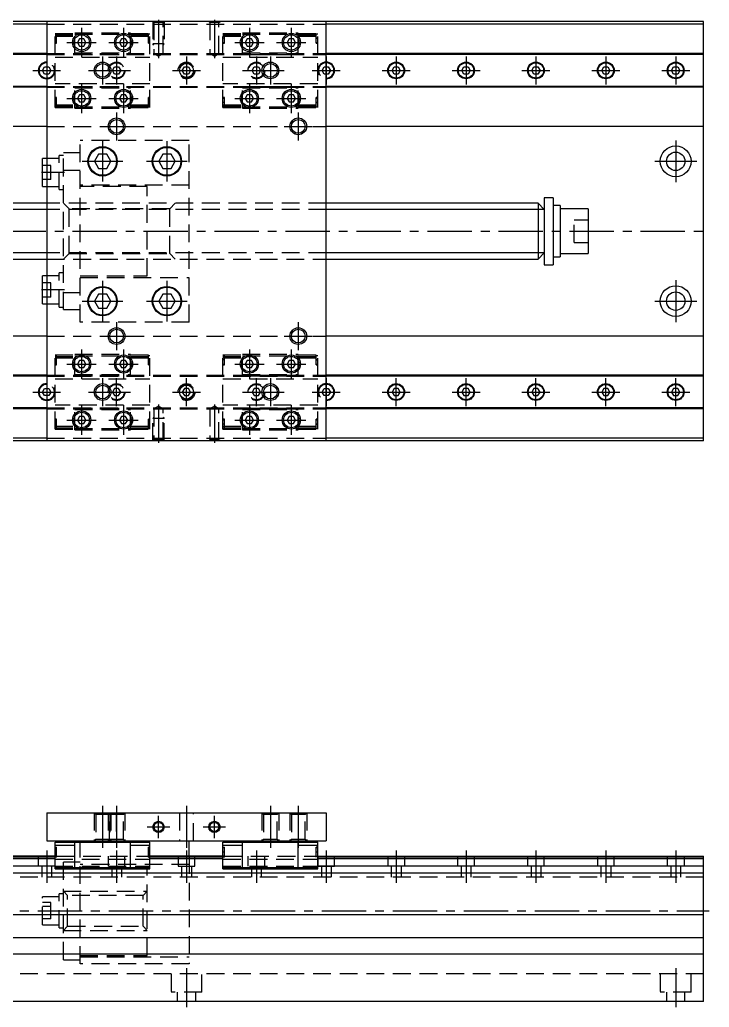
# Model space of a CAD drawing. Extents: x -2 to 743, y -8 to 369.
# Drawn here: x 496.3 to 743, y 15.5 to 368.6 of the extents above; entities that cross this region are included whole.
import ezdxf

# ---------------------------------------------------------------- set-up
doc = ezdxf.new("R2010")
doc.units = 0
doc.header["$LTSCALE"] = 0.5
doc.linetypes.add('CENTER', pattern=[50.8, 31.75, -6.35, 6.35, -6.35])
doc.linetypes.add('DASHED', pattern=[19.05, 12.7, -6.35])
for name, color, linetype in [('MSM_CENTER', 1, 'CENTER'), ('MSM_CONTINUOUS', 7, 'CONTINUOUS'), ('MSM_DASHED', 4, 'DASHED'), ('MSM_NARROW', 5, 'CONTINUOUS')]:
    doc.layers.add(name, color=color, linetype=linetype)

msp = doc.modelspace()

# ---------------------------------------------------------------- linework, layer by layer
at = {"layer": 'MSM_CENTER'}
for p, q in [((545.95, 368.6), (545.95, 354.92)), ((565.95, 368.6), (565.95, 354.92)), ((518.45, 365.73), (518.45, 355.23)), ((533.45, 365.73), (533.45, 355.23)), ((578.45, 365.73), (578.45, 355.23)), ((593.45, 365.73), (593.45, 355.23)), ((509.53, 361.98), (508.98, 361.98)), ((513.2, 360.48), (523.7, 360.48)), ((528.2, 360.48), (538.7, 360.48)), ((542.93, 361.98), (542.38, 361.98)), ((569.53, 361.98), (568.98, 361.98)), ((573.2, 360.48), (583.7, 360.48)), ((588.2, 360.48), (598.7, 360.48)), ((602.93, 361.98), (602.38, 361.98)), ((505.95, 355.48), (505.95, 345.48)), ((525.95, 355.48), (525.95, 345.48)), ((530.95, 355.48), (530.95, 345.48)), ((555.95, 355.48), (555.95, 345.48)), ((580.95, 355.48), (580.95, 345.48)), ((585.95, 355.48), (585.95, 345.48)), ((605.95, 355.48), (605.95, 345.48)), ((630.95, 355.48), (630.95, 345.48)), ((655.95, 355.48), (655.95, 345.48)), ((680.95, 355.48), (680.95, 345.48)), ((705.95, 355.48), (705.95, 345.48)), ((730.95, 355.48), (730.95, 345.48)), ((500.95, 350.48), (510.95, 350.48)), ((520.95, 350.48), (535.95, 350.48)), ((550.95, 350.48), (560.95, 350.48)), ((575.95, 350.48), (590.95, 350.48)), ((600.95, 350.48), (610.95, 350.48)), ((625.95, 350.48), (635.95, 350.48)), ((650.95, 350.48), (660.95, 350.48)), ((675.95, 350.48), (685.95, 350.48)), ((700.95, 350.48), (710.95, 350.48)), ((725.95, 350.48), (735.95, 350.48)), ((518.45, 345.73), (518.45, 335.23)), ((533.45, 345.73), (533.45, 335.23)), ((578.45, 345.73), (578.45, 335.23)), ((593.45, 345.73), (593.45, 335.23)), ((509.53, 338.98), (508.98, 338.98)), ((513.2, 340.48), (523.7, 340.48)), ((528.2, 340.48), (538.7, 340.48)), ((542.93, 338.98), (542.38, 338.98)), ((569.53, 338.98), (568.98, 338.98)), ((573.2, 340.48), (583.7, 340.48)), ((588.2, 340.48), (598.7, 340.48)), ((602.93, 338.98), (602.38, 338.98)), ((530.95, 335.48), (530.95, 325.48)), ((595.95, 335.48), (595.95, 325.48)), ((525.95, 330.48), (535.95, 330.48)), ((590.95, 330.48), (600.95, 330.48)), ((525.95, 325.23), (525.95, 310.73)), ((548.95, 325.23), (548.95, 310.73)), ((730.95, 325.48), (730.95, 310.48)), ((518.7, 317.98), (533.2, 317.98)), ((541.7, 317.98), (556.2, 317.98)), ((723.45, 317.98), (738.45, 317.98)), ((512.33, 313.98), (504.08, 313.98)), ((235.78, 292.98), (742.95, 292.98)), ((730.95, 275.48), (730.95, 260.48)), ((512.33, 271.98), (504.08, 271.98)), ((525.95, 275.23), (525.95, 260.73)), ((548.95, 275.23), (548.95, 260.73)), ((518.7, 267.98), (533.2, 267.98)), ((541.7, 267.98), (556.2, 267.98)), ((723.45, 267.98), (738.45, 267.98)), ((530.95, 260.48), (530.95, 250.48)), ((595.95, 260.48), (595.95, 250.48)), ((525.95, 255.48), (535.95, 255.48)), ((590.95, 255.48), (600.95, 255.48)), ((518.45, 250.73), (518.45, 240.23)), ((533.45, 250.73), (533.45, 240.23)), ((578.45, 250.73), (578.45, 240.23)), ((593.45, 250.73), (593.45, 240.23)), ((509.53, 246.98), (508.98, 246.98)), ((513.2, 245.48), (523.7, 245.48)), ((528.2, 245.48), (538.7, 245.48)), ((542.93, 246.98), (542.38, 246.98)), ((569.53, 246.98), (568.98, 246.98)), ((573.2, 245.48), (583.7, 245.48)), ((588.2, 245.48), (598.7, 245.48)), ((602.93, 246.98), (602.38, 246.98)), ((505.95, 240.48), (505.95, 230.48)), ((525.95, 240.48), (525.95, 230.48)), ((530.95, 230.48), (530.95, 240.48)), ((555.95, 230.48), (555.95, 240.48)), ((580.95, 230.48), (580.95, 240.48)), ((585.95, 240.48), (585.95, 230.48)), ((605.95, 240.48), (605.95, 230.48)), ((630.95, 230.48), (630.95, 240.48)), ((655.95, 230.48), (655.95, 240.48)), ((680.95, 230.48), (680.95, 240.48)), ((705.95, 230.48), (705.95, 240.48)), ((730.95, 230.48), (730.95, 240.48)), ((500.95, 235.48), (510.95, 235.48)), ((520.95, 235.48), (535.95, 235.48)), ((550.95, 235.48), (560.95, 235.48)), ((575.95, 235.48), (590.95, 235.48)), ((600.95, 235.48), (610.95, 235.48)), ((625.95, 235.48), (635.95, 235.48)), ((650.95, 235.48), (660.95, 235.48)), ((675.95, 235.48), (685.95, 235.48)), ((700.95, 235.48), (710.95, 235.48)), ((725.95, 235.48), (735.95, 235.48)), ((518.45, 230.73), (518.45, 220.23)), ((533.45, 230.73), (533.45, 220.23)), ((545.95, 231.04), (545.95, 217.36)), ((565.95, 231.04), (565.95, 217.36)), ((578.45, 230.73), (578.45, 220.23)), ((593.45, 230.73), (593.45, 220.23)), ((509.53, 223.98), (508.98, 223.98)), ((513.2, 225.48), (523.7, 225.48)), ((528.2, 225.48), (538.7, 225.48)), ((542.93, 223.98), (542.38, 223.98)), ((569.53, 223.98), (568.98, 223.98)), ((573.2, 225.48), (583.7, 225.48)), ((588.2, 225.48), (598.7, 225.48)), ((602.93, 223.98), (602.38, 223.98)), ((525.95, 87.5), (525.95, 72.5)), ((530.95, 87.5), (530.95, 72.5)), ((555.95, 87.5), (555.95, 72.5)), ((585.95, 87.5), (585.95, 72.5)), ((595.95, 87.5), (595.95, 72.5)), ((545.95, 76), (545.95, 84)), ((565.95, 76), (565.95, 84)), ((541.95, 80), (549.95, 80)), ((561.95, 80), (569.95, 80)), ((505.95, 71.5), (505.95, 60)), ((509.53, 71), (508.98, 71)), ((530.95, 71.5), (530.95, 60)), ((542.93, 71), (542.38, 71)), ((555.95, 71.5), (555.95, 60)), ((569.53, 71), (568.98, 71)), ((580.95, 71.5), (580.95, 60)), ((602.93, 71), (602.38, 71)), ((605.95, 71.5), (605.95, 60)), ((630.95, 71.5), (630.95, 60)), ((655.95, 71.5), (655.95, 60)), ((680.95, 71.5), (680.95, 60)), ((705.95, 71.5), (705.95, 60)), ((730.95, 71.5), (730.95, 60)), ((299.55, 50), (742.95, 50)), ((555.95, 29.5), (555.95, 15.5)), ((730.95, 29.5), (730.95, 15.5))]:
    msp.add_line(p, q, dxfattribs=at)
at = {"layer": 'MSM_CONTINUOUS'}
for p, q in [((740.95, 367.98), (371, 367.98)), ((505.95, 367.98), (505.95, 217.98)), ((605.95, 217.98), (605.95, 367.98)), ((740.95, 217.98), (740.95, 367.98)), ((505.95, 366.98), (370.95, 366.98)), ((740.95, 366.98), (605.95, 366.98)), ((517.71, 361.76), (516.97, 360.48)), ((516.97, 360.48), (517.71, 359.2)), ((519.19, 361.76), (517.71, 361.76)), ((519.93, 360.48), (519.19, 361.76)), ((519.19, 359.2), (519.93, 360.48)), ((532.71, 361.76), (531.97, 360.48)), ((531.97, 360.48), (532.71, 359.2)), ((534.19, 361.76), (532.71, 361.76)), ((534.93, 360.48), (534.19, 361.76)), ((534.19, 359.2), (534.93, 360.48)), ((577.71, 361.76), (576.97, 360.48)), ((576.97, 360.48), (577.71, 359.2)), ((579.19, 361.76), (577.71, 361.76)), ((579.93, 360.48), (579.19, 361.76)), ((579.19, 359.2), (579.93, 360.48)), ((592.71, 361.76), (591.97, 360.48)), ((591.97, 360.48), (592.71, 359.2)), ((594.19, 361.76), (592.71, 361.76)), ((594.93, 360.48), (594.19, 361.76)), ((594.19, 359.2), (594.93, 360.48)), ((517.71, 359.2), (519.19, 359.2)), ((532.71, 359.2), (534.19, 359.2)), ((577.71, 359.2), (579.19, 359.2)), ((592.71, 359.2), (594.19, 359.2)), ((505.95, 356.48), (370.95, 356.48)), ((505.95, 356.18), (370.95, 356.18)), ((740.95, 356.48), (605.95, 356.48)), ((740.9, 356.18), (605.95, 356.18)), ((740.9, 344.48), (740.9, 356.48)), ((504.47, 350.48), (505.21, 351.76)), ((505.21, 349.2), (504.47, 350.48)), ((505.21, 351.76), (505.95, 351.76)), ((554.47, 350.48), (555.21, 351.76)), ((555.21, 349.2), (554.47, 350.48)), ((555.21, 351.76), (556.69, 351.76)), ((556.69, 351.76), (557.43, 350.48)), ((557.43, 350.48), (556.69, 349.2)), ((605.95, 351.76), (606.69, 351.76)), ((606.69, 351.76), (607.43, 350.48)), ((607.43, 350.48), (606.69, 349.2)), ((629.47, 350.48), (630.21, 351.76)), ((630.21, 349.2), (629.47, 350.48)), ((630.21, 351.76), (631.69, 351.76)), ((631.69, 351.76), (632.43, 350.48)), ((632.43, 350.48), (631.69, 349.2)), ((654.47, 350.48), (655.21, 351.76)), ((655.21, 349.2), (654.47, 350.48)), ((655.21, 351.76), (656.69, 351.76)), ((656.69, 351.76), (657.43, 350.48)), ((657.43, 350.48), (656.69, 349.2)), ((679.47, 350.48), (680.21, 351.76)), ((680.21, 349.2), (679.47, 350.48)), ((680.21, 351.76), (681.69, 351.76)), ((681.69, 351.76), (682.43, 350.48)), ((682.43, 350.48), (681.69, 349.2)), ((704.47, 350.48), (705.21, 351.76)), ((705.21, 349.2), (704.47, 350.48)), ((705.21, 351.76), (706.69, 351.76)), ((706.69, 351.76), (707.43, 350.48)), ((707.43, 350.48), (706.69, 349.2)), ((729.47, 350.48), (730.21, 351.76)), ((730.21, 349.2), (729.47, 350.48)), ((730.21, 351.76), (731.69, 351.76)), ((731.69, 351.76), (732.43, 350.48)), ((732.43, 350.48), (731.69, 349.2)), ((505.95, 349.2), (505.21, 349.2)), ((556.69, 349.2), (555.21, 349.2)), ((606.69, 349.2), (605.95, 349.2)), ((631.69, 349.2), (630.21, 349.2)), ((656.69, 349.2), (655.21, 349.2)), ((681.69, 349.2), (680.21, 349.2)), ((706.69, 349.2), (705.21, 349.2)), ((731.69, 349.2), (730.21, 349.2)), ((505.95, 344.78), (370.95, 344.78)), ((505.95, 344.48), (370.95, 344.48)), ((740.9, 344.78), (605.95, 344.78)), ((740.9, 344.48), (605.95, 344.48)), ((517.71, 341.76), (516.97, 340.48)), ((516.97, 340.48), (517.71, 339.2)), ((519.19, 341.76), (517.71, 341.76)), ((517.71, 339.2), (519.19, 339.2)), ((519.93, 340.48), (519.19, 341.76)), ((519.19, 339.2), (519.93, 340.48)), ((532.71, 341.76), (531.97, 340.48)), ((531.97, 340.48), (532.71, 339.2)), ((534.19, 341.76), (532.71, 341.76)), ((532.71, 339.2), (534.19, 339.2)), ((534.93, 340.48), (534.19, 341.76)), ((534.19, 339.2), (534.93, 340.48)), ((577.71, 341.76), (576.97, 340.48)), ((576.97, 340.48), (577.71, 339.2)), ((579.19, 341.76), (577.71, 341.76)), ((577.71, 339.2), (579.19, 339.2)), ((579.93, 340.48), (579.19, 341.76)), ((579.19, 339.2), (579.93, 340.48)), ((592.71, 341.76), (591.97, 340.48)), ((591.97, 340.48), (592.71, 339.2)), ((594.19, 341.76), (592.71, 341.76)), ((592.71, 339.2), (594.19, 339.2)), ((594.93, 340.48), (594.19, 341.76)), ((594.19, 339.2), (594.93, 340.48)), ((505.95, 330.48), (370.95, 330.48)), ((740.95, 330.48), (605.95, 330.48)), ((504.45, 308.98), (504.45, 318.98)), ((505.95, 318.98), (504.45, 318.98)), ((524.48, 320.52), (523.02, 317.98)), ((523.02, 317.98), (524.48, 315.44)), ((527.42, 320.52), (524.48, 320.52)), ((528.88, 317.98), (527.42, 320.52)), ((527.42, 315.44), (528.88, 317.98)), ((547.48, 320.52), (546.02, 317.98)), ((546.02, 317.98), (547.48, 315.44)), ((550.42, 320.52), (547.48, 320.52)), ((551.88, 317.98), (550.42, 320.52)), ((550.42, 315.44), (551.88, 317.98)), ((524.48, 315.44), (527.42, 315.44)), ((547.48, 315.44), (550.42, 315.44)), ((504.45, 308.98), (505.95, 308.98)), ((683.95, 304.98), (683.95, 280.98)), ((687.15, 304.98), (683.95, 304.98)), ((687.15, 304.98), (687.15, 280.98)), ((505.95, 302.98), (370.95, 302.98)), ((681.7, 302.98), (605.95, 302.98)), ((683.95, 300.73), (681.7, 302.98)), ((681.7, 302.98), (681.7, 282.98)), ((689.65, 302.18), (687.15, 302.18)), ((689.65, 302.18), (689.65, 283.78)), ((699.65, 300.98), (689.65, 300.98)), ((699.65, 300.98), (699.65, 284.98)), ((370.95, 282.98), (505.95, 282.98)), ((605.95, 282.98), (681.7, 282.98)), ((681.7, 282.98), (683.95, 285.23)), ((687.15, 283.78), (689.65, 283.78)), ((689.65, 284.98), (699.65, 284.98)), ((683.95, 280.98), (687.15, 280.98)), ((504.45, 266.98), (504.45, 276.98)), ((505.95, 276.98), (504.45, 276.98)), ((524.48, 270.52), (523.02, 267.98)), ((527.42, 270.52), (524.48, 270.52)), ((528.88, 267.98), (527.42, 270.52)), ((547.48, 270.52), (546.02, 267.98)), ((550.42, 270.52), (547.48, 270.52)), ((551.88, 267.98), (550.42, 270.52)), ((504.45, 266.98), (505.95, 266.98)), ((523.02, 267.98), (524.48, 265.44)), ((524.48, 265.44), (527.42, 265.44)), ((527.42, 265.44), (528.88, 267.98)), ((546.02, 267.98), (547.48, 265.44)), ((547.48, 265.44), (550.42, 265.44)), ((550.42, 265.44), (551.88, 267.98)), ((505.95, 255.48), (370.95, 255.48)), ((740.95, 255.48), (605.95, 255.48)), ((517.71, 246.76), (516.97, 245.48)), ((516.97, 245.48), (517.71, 244.2)), ((519.19, 246.76), (517.71, 246.76)), ((517.71, 244.2), (519.19, 244.2)), ((519.93, 245.48), (519.19, 246.76)), ((519.19, 244.2), (519.93, 245.48)), ((532.71, 246.76), (531.97, 245.48)), ((531.97, 245.48), (532.71, 244.2)), ((534.19, 246.76), (532.71, 246.76)), ((532.71, 244.2), (534.19, 244.2)), ((534.93, 245.48), (534.19, 246.76)), ((534.19, 244.2), (534.93, 245.48)), ((577.71, 246.76), (576.97, 245.48)), ((576.97, 245.48), (577.71, 244.2)), ((579.19, 246.76), (577.71, 246.76)), ((577.71, 244.2), (579.19, 244.2)), ((579.93, 245.48), (579.19, 246.76)), ((579.19, 244.2), (579.93, 245.48)), ((592.71, 246.76), (591.97, 245.48)), ((591.97, 245.48), (592.71, 244.2)), ((594.19, 246.76), (592.71, 246.76)), ((592.71, 244.2), (594.19, 244.2)), ((594.93, 245.48), (594.19, 246.76)), ((594.19, 244.2), (594.93, 245.48)), ((505.95, 241.48), (370.95, 241.48)), ((505.95, 241.18), (370.95, 241.18)), ((740.9, 241.48), (605.95, 241.48)), ((740.9, 241.18), (605.95, 241.18)), ((740.9, 229.48), (740.9, 241.48)), ((504.47, 235.48), (505.21, 236.76)), ((505.21, 236.76), (505.95, 236.76)), ((555.21, 236.76), (554.47, 235.48)), ((556.69, 236.76), (555.21, 236.76)), ((557.43, 235.48), (556.69, 236.76)), ((605.95, 236.76), (606.69, 236.76)), ((606.69, 236.76), (607.43, 235.48)), ((630.21, 236.76), (629.47, 235.48)), ((631.69, 236.76), (630.21, 236.76)), ((632.43, 235.48), (631.69, 236.76)), ((655.21, 236.76), (654.47, 235.48)), ((656.69, 236.76), (655.21, 236.76)), ((657.43, 235.48), (656.69, 236.76)), ((680.21, 236.76), (679.47, 235.48)), ((681.69, 236.76), (680.21, 236.76)), ((682.43, 235.48), (681.69, 236.76)), ((705.21, 236.76), (704.47, 235.48)), ((706.69, 236.76), (705.21, 236.76)), ((707.43, 235.48), (706.69, 236.76)), ((730.21, 236.76), (729.47, 235.48)), ((731.69, 236.76), (730.21, 236.76)), ((732.43, 235.48), (731.69, 236.76)), ((505.21, 234.2), (504.47, 235.48)), ((505.95, 234.2), (505.21, 234.2)), ((554.47, 235.48), (555.21, 234.2)), ((555.21, 234.2), (556.69, 234.2)), ((556.69, 234.2), (557.43, 235.48)), ((606.69, 234.2), (605.95, 234.2)), ((607.43, 235.48), (606.69, 234.2)), ((629.47, 235.48), (630.21, 234.2)), ((630.21, 234.2), (631.69, 234.2)), ((631.69, 234.2), (632.43, 235.48)), ((654.47, 235.48), (655.21, 234.2)), ((655.21, 234.2), (656.69, 234.2)), ((656.69, 234.2), (657.43, 235.48)), ((679.47, 235.48), (680.21, 234.2)), ((680.21, 234.2), (681.69, 234.2)), ((681.69, 234.2), (682.43, 235.48)), ((704.47, 235.48), (705.21, 234.2)), ((705.21, 234.2), (706.69, 234.2)), ((706.69, 234.2), (707.43, 235.48)), ((729.47, 235.48), (730.21, 234.2)), ((730.21, 234.2), (731.69, 234.2)), ((731.69, 234.2), (732.43, 235.48)), ((505.95, 229.78), (370.95, 229.78)), ((740.9, 229.78), (605.95, 229.78)), ((505.95, 229.48), (370.95, 229.48)), ((517.71, 226.76), (516.97, 225.48)), ((519.19, 226.76), (517.71, 226.76)), ((519.93, 225.48), (519.19, 226.76)), ((532.71, 226.76), (531.97, 225.48)), ((534.19, 226.76), (532.71, 226.76)), ((534.93, 225.48), (534.19, 226.76)), ((577.71, 226.76), (576.97, 225.48)), ((579.19, 226.76), (577.71, 226.76)), ((579.93, 225.48), (579.19, 226.76)), ((592.71, 226.76), (591.97, 225.48)), ((594.19, 226.76), (592.71, 226.76)), ((594.93, 225.48), (594.19, 226.76)), ((740.95, 229.48), (605.95, 229.48)), ((516.97, 225.48), (517.71, 224.2)), ((517.71, 224.2), (519.19, 224.2)), ((519.19, 224.2), (519.93, 225.48)), ((531.97, 225.48), (532.71, 224.2)), ((532.71, 224.2), (534.19, 224.2)), ((534.19, 224.2), (534.93, 225.48)), ((576.97, 225.48), (577.71, 224.2)), ((577.71, 224.2), (579.19, 224.2)), ((579.19, 224.2), (579.93, 225.48)), ((591.97, 225.48), (592.71, 224.2)), ((592.71, 224.2), (594.19, 224.2)), ((594.19, 224.2), (594.93, 225.48)), ((505.95, 218.98), (370.95, 218.98)), ((740.95, 218.98), (605.95, 218.98)), ((740.95, 217.98), (371, 217.98)), ((505.95, 85), (505.95, 75)), ((505.95, 85), (605.95, 85)), ((605.95, 85), (605.95, 75)), ((505.95, 75), (605.95, 75)), ((509, 74.5), (542.9, 74.5)), ((509, 65), (509, 74.5)), ((516, 65), (516, 75)), ((535.9, 65), (535.9, 75)), ((542.9, 65), (542.9, 74.5)), ((556.95, 69.5), (556.95, 75)), ((569, 65), (569, 74.5)), ((569, 74.5), (602.9, 74.5)), ((576, 65), (576, 75)), ((595.9, 65), (595.9, 75)), ((602.9, 65), (602.9, 74.5)), ((509, 73.5), (516, 73.5)), ((509, 72.8), (509.5, 72.8)), ((509.5, 72.5), (509, 72.5)), ((509.5, 69.2), (509.5, 72.8)), ((535.9, 73.5), (542.9, 73.5)), ((542.4, 69.2), (542.4, 72.8)), ((542.9, 72.8), (542.4, 72.8)), ((542.9, 72.5), (542.4, 72.5)), ((569, 73.5), (576, 73.5)), ((569, 72.8), (569.5, 72.8)), ((569.5, 72.5), (569, 72.5)), ((569.5, 69.2), (569.5, 72.8)), ((595.9, 73.5), (602.9, 73.5)), ((602.9, 72.8), (602.4, 72.8)), ((602.4, 69.2), (602.4, 72.8)), ((602.9, 72.5), (602.4, 72.5)), ((509.5, 69.5), (370.95, 69.5)), ((509.5, 69.2), (370.95, 69.2)), ((509, 68.55), (370.95, 68.55)), ((509.5, 69.2), (509, 69.2)), ((569.5, 69.5), (542.4, 69.5)), ((542.4, 69.2), (542.9, 69.2)), ((569, 69.2), (542.9, 69.2)), ((569, 68.55), (542.9, 68.55)), ((569.5, 69.2), (569, 69.2)), ((602.4, 69.5), (740.9, 69.5)), ((740.9, 69.2), (602.9, 69.2)), ((740.9, 68.55), (602.9, 68.55)), ((740.9, 63.5), (740.9, 69.5)), ((509, 65.95), (370.95, 65.95)), ((509, 65.5), (542.9, 65.5)), ((509, 65), (542.9, 65)), ((569, 65.5), (602.9, 65.5)), ((569, 65), (602.9, 65)), ((740.9, 65.95), (602.9, 65.95)), ((740.95, 63.5), (370.95, 63.5)), ((740.95, 17.5), (740.95, 63.5)), ((740.95, 48.5), (370.95, 48.5)), ((370.95, 40.5), (740.95, 40.5)), ((740.95, 34.5), (370.95, 34.5)), ((740.95, 17.5), (370.95, 17.5))]:
    msp.add_line(p, q, dxfattribs=at)
for centre, radius in [((518.45, 360.48), 3.25), ((533.45, 360.48), 3.25), ((578.45, 360.48), 3.25), ((593.45, 360.48), 3.25), ((518.45, 360.48), 2.75), ((533.45, 360.48), 2.75), ((578.45, 360.48), 2.75), ((593.45, 360.48), 2.75), ((630.95, 350.48), 3), ((630.95, 350.48), 2.75), ((655.95, 350.48), 3), ((655.95, 350.48), 2.75), ((680.95, 350.48), 3), ((680.95, 350.48), 2.75), ((705.95, 350.48), 3), ((705.95, 350.48), 2.75), ((730.95, 350.48), 3), ((730.95, 350.48), 2.75), ((525.95, 350.48), 2.46), ((555.95, 350.48), 2.5), ((585.95, 350.48), 2.46), ((518.45, 340.48), 3.25), ((518.45, 340.48), 2.75), ((533.45, 340.48), 3.25), ((533.45, 340.48), 2.75), ((578.45, 340.48), 3.25), ((578.45, 340.48), 2.75), ((593.45, 340.48), 3.25), ((593.45, 340.48), 2.75), ((530.95, 330.48), 2.46), ((595.95, 330.48), 2.46), ((525.95, 317.98), 5.25), ((525.95, 317.98), 5), ((548.95, 317.98), 5.25), ((548.95, 317.98), 5), ((730.95, 317.98), 5.5), ((730.95, 317.98), 3.3), ((525.95, 267.98), 5.25), ((525.95, 267.98), 5), ((548.95, 267.98), 5.25), ((548.95, 267.98), 5), ((730.95, 267.98), 5.5), ((730.95, 267.98), 3.3), ((530.95, 255.48), 2.46), ((595.95, 255.48), 2.46), ((518.45, 245.48), 3.25), ((518.45, 245.48), 2.75), ((533.45, 245.48), 3.25), ((533.45, 245.48), 2.75), ((578.45, 245.48), 3.25), ((578.45, 245.48), 2.75), ((593.45, 245.48), 3.25), ((593.45, 245.48), 2.75), ((525.95, 235.48), 2.46), ((555.95, 235.48), 2.5), ((585.95, 235.48), 2.46), ((630.95, 235.48), 3), ((630.95, 235.48), 2.75), ((655.95, 235.48), 3), ((655.95, 235.48), 2.75), ((680.95, 235.48), 3), ((680.95, 235.48), 2.75), ((705.95, 235.48), 3), ((705.95, 235.48), 2.75), ((730.95, 235.48), 3), ((730.95, 235.48), 2.75), ((518.45, 225.48), 3.25), ((518.45, 225.48), 2.75), ((533.45, 225.48), 3.25), ((533.45, 225.48), 2.75), ((578.45, 225.48), 3.25), ((578.45, 225.48), 2.75), ((593.45, 225.48), 3.25), ((593.45, 225.48), 2.75), ((545.95, 80), 1.62), ((565.95, 80), 1.62)]:
    msp.add_circle(centre, radius, dxfattribs=at)
for centre, radius, start, end in [((505.95, 350.48), 3, 90, 270), ((505.95, 350.48), 2.75, 90, 270), ((605.95, 350.48), 3, 270, 90), ((605.95, 350.48), 2.75, 270, 90), ((505.95, 235.48), 3, 90, 270), ((505.95, 235.48), 2.75, 90, 270), ((605.95, 235.48), 3, 270, 90), ((605.95, 235.48), 2.75, 270, 90)]:
    msp.add_arc(centre, radius, start, end, dxfattribs=at)
at = {"layer": 'MSM_DASHED'}
for p, q in [((543.95, 367.98), (544.33, 367.6)), ((543.95, 367.98), (543.95, 359.98)), ((544.33, 367.6), (544.33, 356.48)), ((547.57, 367.6), (544.33, 367.6)), ((547.57, 367.6), (547.95, 367.98)), ((547.57, 356.48), (547.57, 367.6)), ((547.95, 367.98), (547.95, 359.98)), ((563.95, 367.98), (564.33, 367.6)), ((564.33, 367.6), (564.33, 356.48)), ((567.57, 367.6), (564.33, 367.6)), ((567.57, 367.6), (567.95, 367.98)), ((567.57, 356.48), (567.57, 367.6)), ((505.95, 366.98), (605.95, 366.98)), ((509, 337.23), (509, 363.73)), ((509, 363.73), (516, 363.73)), ((509.5, 360.18), (509.5, 363.73)), ((516, 363.98), (535.9, 363.98)), ((516, 356.23), (516, 363.98)), ((535.9, 356.23), (535.9, 363.98)), ((535.9, 363.73), (542.9, 363.73)), ((542.4, 360.18), (542.4, 363.73)), ((542.9, 337.23), (542.9, 363.73)), ((569, 363.73), (576, 363.73)), ((569, 337.23), (569, 363.73)), ((569.5, 360.18), (569.5, 363.73)), ((576, 363.98), (595.9, 363.98)), ((576, 356.23), (576, 363.98)), ((595.9, 356.23), (595.9, 363.98)), ((595.9, 363.73), (602.9, 363.73)), ((602.4, 360.18), (602.4, 363.73)), ((602.9, 337.23), (602.9, 363.73)), ((509.5, 363.48), (509, 363.48)), ((509, 363.23), (516, 363.23)), ((509, 362.73), (516, 362.73)), ((509.5, 361.98), (509, 361.98)), ((509, 360.48), (509.5, 360.48)), ((509, 360.18), (509.5, 360.18)), ((516, 363.48), (535.9, 363.48)), ((535.9, 363.23), (542.9, 363.23)), ((535.9, 362.73), (542.9, 362.73)), ((542.9, 363.48), (542.4, 363.48)), ((542.4, 361.98), (542.9, 361.98)), ((542.4, 360.48), (542.9, 360.48)), ((542.4, 360.18), (542.9, 360.18)), ((569.5, 363.48), (569, 363.48)), ((569, 363.23), (576, 363.23)), ((569, 362.73), (576, 362.73)), ((569.5, 361.98), (569, 361.98)), ((569, 360.48), (569.5, 360.48)), ((569, 360.18), (569.5, 360.18)), ((576, 363.48), (595.9, 363.48)), ((595.9, 363.23), (602.9, 363.23)), ((595.9, 362.73), (602.9, 362.73)), ((602.9, 363.48), (602.4, 363.48)), ((602.4, 361.98), (602.9, 361.98)), ((602.4, 360.48), (602.9, 360.48)), ((602.4, 360.18), (602.9, 360.18)), ((516, 356.73), (535.9, 356.73)), ((547.95, 359.98), (543.95, 359.98)), ((544.33, 359.48), (543.95, 359.98)), ((547.57, 359.48), (547.95, 359.98)), ((576, 356.73), (595.9, 356.73)), ((505.95, 356.48), (605.95, 356.48)), ((505.95, 356.18), (605.95, 356.18)), ((505.95, 353.63), (505.95, 347.33)), ((509, 355.23), (542.9, 355.23)), ((516, 356.23), (535.9, 356.23)), ((544.33, 356.48), (545.95, 355.54)), ((545.95, 355.54), (547.57, 356.48)), ((564.33, 356.48), (565.95, 355.54)), ((565.95, 355.54), (567.57, 356.48)), ((569, 355.23), (602.9, 355.23)), ((576, 356.23), (595.9, 356.23)), ((505.95, 351.76), (506.69, 351.76)), ((506.69, 351.76), (507.43, 350.48)), ((507.43, 350.48), (506.69, 349.2)), ((529.47, 350.48), (530.21, 351.76)), ((530.21, 349.2), (529.47, 350.48)), ((530.21, 351.76), (531.69, 351.76)), ((531.69, 351.76), (532.43, 350.48)), ((532.43, 350.48), (531.69, 349.2)), ((579.47, 350.48), (580.21, 351.76)), ((580.21, 349.2), (579.47, 350.48)), ((580.21, 351.76), (581.69, 351.76)), ((581.69, 351.76), (582.43, 350.48)), ((582.43, 350.48), (581.69, 349.2)), ((604.47, 350.48), (605.21, 351.76)), ((605.21, 349.2), (604.47, 350.48)), ((605.21, 351.76), (605.95, 351.76)), ((506.69, 349.2), (505.95, 349.2)), ((531.69, 349.2), (530.21, 349.2)), ((581.69, 349.2), (580.21, 349.2)), ((605.95, 349.2), (605.21, 349.2)), ((505.95, 344.78), (605.95, 344.78)), ((505.95, 344.48), (605.95, 344.48)), ((542.9, 345.73), (509, 345.73)), ((516, 344.73), (535.9, 344.73)), ((516, 336.98), (516, 344.73)), ((516, 344.23), (535.9, 344.23)), ((535.9, 336.98), (535.9, 344.73)), ((602.9, 345.73), (569, 345.73)), ((576, 344.73), (595.9, 344.73)), ((576, 336.98), (576, 344.73)), ((576, 344.23), (595.9, 344.23)), ((595.9, 336.98), (595.9, 344.73)), ((509.5, 340.78), (509, 340.78)), ((509.5, 340.48), (509, 340.48)), ((509.5, 338.98), (509, 338.98)), ((509.5, 337.23), (509.5, 340.78)), ((542.4, 337.23), (542.4, 340.78)), ((542.9, 340.78), (542.4, 340.78)), ((542.9, 340.48), (542.4, 340.48)), ((542.4, 338.98), (542.9, 338.98)), ((569.5, 340.78), (569, 340.78)), ((569.5, 340.48), (569, 340.48)), ((569.5, 338.98), (569, 338.98)), ((569.5, 337.23), (569.5, 340.78)), ((602.4, 337.23), (602.4, 340.78)), ((602.9, 340.78), (602.4, 340.78)), ((602.9, 340.48), (602.4, 340.48)), ((602.4, 338.98), (602.9, 338.98)), ((509, 338.23), (516, 338.23)), ((509, 337.73), (516, 337.73)), ((509, 337.48), (509.5, 337.48)), ((509, 337.23), (516, 337.23)), ((516, 337.48), (535.9, 337.48)), ((516, 336.98), (535.9, 336.98)), ((535.9, 338.23), (542.9, 338.23)), ((535.9, 337.73), (542.9, 337.73)), ((535.9, 337.23), (542.9, 337.23)), ((542.4, 337.48), (542.9, 337.48)), ((569, 338.23), (576, 338.23)), ((569, 337.73), (576, 337.73)), ((569, 337.48), (569.5, 337.48)), ((569, 337.23), (576, 337.23)), ((576, 337.48), (595.9, 337.48)), ((576, 336.98), (595.9, 336.98)), ((595.9, 338.23), (602.9, 338.23)), ((595.9, 337.73), (602.9, 337.73)), ((595.9, 337.23), (602.9, 337.23)), ((602.4, 337.48), (602.9, 337.48)), ((505.95, 330.48), (605.95, 330.48)), ((556.95, 325.48), (517.95, 325.48)), ((517.95, 260.48), (517.95, 325.48)), ((556.95, 260.48), (556.95, 325.48)), ((510.45, 318.98), (505.95, 318.98)), ((510.45, 307.88), (510.45, 320.08)), ((511.95, 320.08), (510.45, 320.08)), ((517.95, 320.98), (511.95, 320.98)), ((511.95, 264.98), (511.95, 320.98)), ((507.45, 316.52), (504.45, 316.52)), ((507.45, 311.44), (507.45, 316.52)), ((511.95, 314.84), (517.95, 314.84)), ((507.45, 313.98), (504.45, 313.98)), ((507.45, 311.44), (504.45, 311.44)), ((505.95, 308.98), (510.45, 308.98)), ((510.45, 307.88), (511.95, 307.88)), ((556.95, 309.48), (517.95, 309.48)), ((541.95, 308.98), (517.95, 308.98)), ((541.95, 276.98), (541.95, 308.98)), ((605.95, 302.98), (505.95, 302.98)), ((605.95, 300.73), (505.95, 300.73)), ((513.95, 300.98), (511.95, 302.98)), ((549.95, 300.98), (513.95, 300.98)), ((513.95, 284.98), (513.95, 300.98)), ((551.95, 302.98), (549.95, 300.98)), ((549.95, 284.98), (549.95, 300.98)), ((694.65, 297.04), (699.65, 297.04)), ((694.65, 288.92), (694.65, 297.04)), ((694.65, 292.98), (699.65, 292.98)), ((694.65, 288.92), (699.65, 288.92)), ((605.95, 285.23), (505.95, 285.23)), ((505.95, 282.98), (605.95, 282.98)), ((511.95, 282.98), (513.95, 284.98)), ((513.95, 284.98), (549.95, 284.98)), ((549.95, 284.98), (551.95, 282.98)), ((510.45, 276.98), (505.95, 276.98)), ((510.45, 265.88), (510.45, 278.08)), ((511.95, 278.08), (510.45, 278.08)), ((517.95, 276.98), (541.95, 276.98)), ((517.95, 276.48), (556.95, 276.48)), ((507.45, 274.52), (504.45, 274.52)), ((507.45, 271.98), (504.45, 271.98)), ((507.45, 269.44), (507.45, 274.52)), ((507.45, 269.44), (504.45, 269.44)), ((511.95, 271.12), (517.95, 271.12)), ((505.95, 266.98), (510.45, 266.98)), ((510.45, 265.88), (511.95, 265.88)), ((511.95, 264.98), (517.95, 264.98)), ((556.95, 260.48), (517.95, 260.48)), ((505.95, 255.48), (605.95, 255.48)), ((509, 248.73), (516, 248.73)), ((509, 222.23), (509, 248.73)), ((509.5, 248.48), (509, 248.48)), ((509, 248.23), (516, 248.23)), ((509, 247.73), (516, 247.73)), ((509.5, 245.18), (509.5, 248.73)), ((516, 248.98), (535.9, 248.98)), ((516, 241.23), (516, 248.98)), ((516, 248.48), (535.9, 248.48)), ((535.9, 241.23), (535.9, 248.98)), ((535.9, 248.73), (542.9, 248.73)), ((535.9, 248.23), (542.9, 248.23)), ((535.9, 247.73), (542.9, 247.73)), ((542.4, 245.18), (542.4, 248.73)), ((542.9, 248.48), (542.4, 248.48)), ((542.9, 222.23), (542.9, 248.73)), ((569, 248.73), (576, 248.73)), ((569, 222.23), (569, 248.73)), ((569.5, 248.48), (569, 248.48)), ((569, 248.23), (576, 248.23)), ((569, 247.73), (576, 247.73)), ((569.5, 245.18), (569.5, 248.73)), ((576, 248.98), (595.9, 248.98)), ((576, 241.23), (576, 248.98)), ((576, 248.48), (595.9, 248.48)), ((595.9, 241.23), (595.9, 248.98)), ((595.9, 248.73), (602.9, 248.73)), ((595.9, 248.23), (602.9, 248.23)), ((595.9, 247.73), (602.9, 247.73)), ((602.4, 245.18), (602.4, 248.73)), ((602.9, 248.48), (602.4, 248.48)), ((602.9, 222.23), (602.9, 248.73)), ((509.5, 246.98), (509, 246.98)), ((509, 245.48), (509.5, 245.48)), ((509, 245.18), (509.5, 245.18)), ((542.4, 246.98), (542.9, 246.98)), ((542.4, 245.48), (542.9, 245.48)), ((542.4, 245.18), (542.9, 245.18)), ((569.5, 246.98), (569, 246.98)), ((569, 245.48), (569.5, 245.48)), ((569, 245.18), (569.5, 245.18)), ((602.4, 246.98), (602.9, 246.98)), ((602.4, 245.48), (602.9, 245.48)), ((602.4, 245.18), (602.9, 245.18)), ((505.95, 241.48), (605.95, 241.48)), ((505.95, 241.18), (605.95, 241.18)), ((509, 240.23), (542.9, 240.23)), ((516, 241.73), (535.9, 241.73)), ((516, 241.23), (535.9, 241.23)), ((569, 240.23), (602.9, 240.23)), ((576, 241.73), (595.9, 241.73)), ((576, 241.23), (595.9, 241.23)), ((505.95, 238.63), (505.95, 232.33)), ((505.95, 236.76), (506.69, 236.76)), ((506.69, 236.76), (507.43, 235.48)), ((530.21, 236.76), (529.47, 235.48)), ((531.69, 236.76), (530.21, 236.76)), ((532.43, 235.48), (531.69, 236.76)), ((580.21, 236.76), (579.47, 235.48)), ((581.69, 236.76), (580.21, 236.76)), ((582.43, 235.48), (581.69, 236.76)), ((604.47, 235.48), (605.21, 236.76)), ((605.21, 236.76), (605.95, 236.76)), ((506.69, 234.2), (505.95, 234.2)), ((507.43, 235.48), (506.69, 234.2)), ((529.47, 235.48), (530.21, 234.2)), ((530.21, 234.2), (531.69, 234.2)), ((531.69, 234.2), (532.43, 235.48)), ((579.47, 235.48), (580.21, 234.2)), ((580.21, 234.2), (581.69, 234.2)), ((581.69, 234.2), (582.43, 235.48)), ((605.21, 234.2), (604.47, 235.48)), ((605.95, 234.2), (605.21, 234.2)), ((505.95, 229.78), (605.95, 229.78)), ((542.9, 230.73), (509, 230.73)), ((516, 229.73), (535.9, 229.73)), ((516, 221.98), (516, 229.73)), ((535.9, 221.98), (535.9, 229.73)), ((545.95, 230.42), (544.33, 229.48)), ((547.57, 229.48), (545.95, 230.42)), ((565.95, 230.42), (564.33, 229.48)), ((567.57, 229.48), (565.95, 230.42)), ((602.9, 230.73), (569, 230.73)), ((576, 221.98), (576, 229.73)), ((576, 229.73), (595.9, 229.73)), ((595.9, 221.98), (595.9, 229.73)), ((505.95, 229.48), (605.95, 229.48)), ((516, 229.23), (535.9, 229.23)), ((544.33, 226.48), (543.95, 225.98)), ((544.33, 229.48), (544.33, 218.36)), ((547.57, 218.36), (547.57, 229.48)), ((547.57, 226.48), (547.95, 225.98)), ((564.33, 229.48), (564.33, 218.36)), ((567.57, 218.36), (567.57, 229.48)), ((576, 229.23), (595.9, 229.23)), ((509.5, 225.78), (509, 225.78)), ((509.5, 225.48), (509, 225.48)), ((509.5, 223.98), (509, 223.98)), ((509, 223.23), (516, 223.23)), ((509, 222.73), (516, 222.73)), ((509, 222.48), (509.5, 222.48)), ((509.5, 222.23), (509.5, 225.78)), ((516, 222.48), (535.9, 222.48)), ((535.9, 223.23), (542.9, 223.23)), ((535.9, 222.73), (542.9, 222.73)), ((542.4, 222.23), (542.4, 225.78)), ((542.9, 225.78), (542.4, 225.78)), ((542.9, 225.48), (542.4, 225.48)), ((542.4, 223.98), (542.9, 223.98)), ((542.4, 222.48), (542.9, 222.48)), ((547.95, 225.98), (543.95, 225.98)), ((543.95, 217.98), (543.95, 225.98)), ((547.95, 217.98), (547.95, 225.98)), ((569.5, 225.78), (569, 225.78)), ((569.5, 225.48), (569, 225.48)), ((569.5, 223.98), (569, 223.98)), ((569, 223.23), (576, 223.23)), ((569, 222.73), (576, 222.73)), ((569, 222.48), (569.5, 222.48)), ((569.5, 222.23), (569.5, 225.78)), ((576, 222.48), (595.9, 222.48)), ((595.9, 223.23), (602.9, 223.23)), ((595.9, 222.73), (602.9, 222.73)), ((602.4, 222.23), (602.4, 225.78)), ((602.9, 225.78), (602.4, 225.78)), ((602.9, 225.48), (602.4, 225.48)), ((602.4, 223.98), (602.9, 223.98)), ((602.4, 222.48), (602.9, 222.48)), ((505.95, 218.98), (605.95, 218.98)), ((509, 222.23), (516, 222.23)), ((516, 221.98), (535.9, 221.98)), ((535.9, 222.23), (542.9, 222.23)), ((569, 222.23), (576, 222.23)), ((576, 221.98), (595.9, 221.98)), ((595.9, 222.23), (602.9, 222.23)), ((544.33, 218.36), (543.95, 217.98)), ((547.57, 218.36), (544.33, 218.36)), ((547.95, 217.98), (547.57, 218.36)), ((564.33, 218.36), (563.95, 217.98)), ((567.57, 218.36), (564.33, 218.36)), ((567.95, 217.98), (567.57, 218.36)), ((522.95, 85), (523.49, 84.46)), ((522.95, 85), (522.95, 75)), ((527.95, 85), (528.49, 84.46)), ((527.95, 85), (527.95, 75)), ((528.41, 84.46), (528.95, 85)), ((528.95, 85), (528.95, 75)), ((533.41, 84.46), (533.95, 85)), ((533.95, 85), (533.95, 75)), ((553.45, 85), (553.45, 75)), ((558.45, 75), (558.45, 85)), ((582.95, 85), (583.49, 84.46)), ((582.95, 85), (582.95, 75)), ((588.41, 84.46), (588.95, 85)), ((588.95, 85), (588.95, 75)), ((592.95, 85), (593.49, 84.46)), ((592.95, 85), (592.95, 75)), ((598.41, 84.46), (598.95, 85)), ((598.95, 85), (598.95, 75)), ((523.49, 84.46), (523.49, 75.54)), ((528.41, 84.46), (523.49, 84.46)), ((528.41, 75.54), (528.41, 84.46)), ((528.49, 84.46), (528.49, 75.54)), ((533.41, 84.46), (528.49, 84.46)), ((530.95, 78.4), (530.95, 84.4)), ((533.41, 75.54), (533.41, 84.46)), ((583.49, 84.46), (583.49, 75.54)), ((588.41, 84.46), (583.49, 84.46)), ((588.41, 75.54), (588.41, 84.46)), ((593.49, 84.46), (593.49, 75.54)), ((598.41, 84.46), (593.49, 84.46)), ((598.41, 75.54), (598.41, 84.46)), ((517.95, 31), (517.95, 75)), ((523.49, 75.54), (522.95, 75)), ((528.41, 75.54), (523.49, 75.54)), ((528.49, 75.54), (527.95, 75)), ((528.95, 75), (528.41, 75.54)), ((533.41, 75.54), (528.49, 75.54)), ((533.95, 75), (533.41, 75.54)), ((583.49, 75.54), (582.95, 75)), ((588.41, 75.54), (583.49, 75.54)), ((588.95, 75), (588.41, 75.54)), ((593.49, 75.54), (592.95, 75)), ((598.41, 75.54), (593.49, 75.54)), ((598.95, 75), (598.41, 75.54)), ((502.95, 69.5), (502.95, 66)), ((508.95, 66), (508.95, 69.5)), ((509, 68.5), (542.9, 68.5)), ((509.5, 69.5), (542.4, 69.5)), ((511.95, 67.5), (517.95, 67.5)), ((511.95, 32.5), (511.95, 67.5)), ((527.95, 69.5), (527.95, 66)), ((533.95, 66), (533.95, 69.5)), ((552.95, 69.5), (552.95, 66)), ((556.95, 69.5), (556.95, 31)), ((558.95, 66), (558.95, 69.5)), ((569, 68.5), (602.9, 68.5)), ((569.5, 69.5), (602.4, 69.5)), ((577.95, 69.5), (577.95, 66)), ((583.95, 66), (583.95, 69.5)), ((602.95, 69.5), (602.95, 66)), ((608.95, 66), (608.95, 69.5)), ((627.95, 69.5), (627.95, 66)), ((633.95, 69.5), (633.95, 66)), ((652.95, 69.5), (652.95, 66)), ((658.95, 66), (658.95, 69.5)), ((677.95, 69.5), (677.95, 66)), ((683.95, 66), (683.95, 69.5)), ((702.95, 69.5), (702.95, 66)), ((708.95, 66), (708.95, 69.5)), ((727.95, 69.5), (727.95, 66)), ((733.95, 69.5), (733.95, 66)), ((508.95, 66), (502.95, 66)), ((504.2, 66), (504.2, 62)), ((507.7, 66), (507.7, 62)), ((509, 66), (542.9, 66)), ((556.95, 66.5), (517.95, 66.5)), ((529.2, 66), (529.2, 62)), ((532.7, 66), (532.7, 62)), ((541.95, 34), (541.95, 66)), ((552.95, 66), (558.95, 66)), ((554.2, 66), (554.2, 62)), ((557.7, 66), (557.7, 62)), ((569, 66), (602.9, 66)), ((579.2, 66), (579.2, 62)), ((582.7, 66), (582.7, 62)), ((602.95, 66), (608.95, 66)), ((604.2, 66), (604.2, 62)), ((607.7, 66), (607.7, 62)), ((633.95, 66), (627.95, 66)), ((629.2, 66), (629.2, 62)), ((632.7, 66), (632.7, 62)), ((658.95, 66), (652.95, 66)), ((654.2, 66), (654.2, 62)), ((657.7, 66), (657.7, 62)), ((683.95, 66), (677.95, 66)), ((679.2, 66), (679.2, 62)), ((682.7, 66), (682.7, 62)), ((708.95, 66), (702.95, 66)), ((704.2, 66), (704.2, 62)), ((707.7, 66), (707.7, 62)), ((733.95, 66), (727.95, 66)), ((729.2, 66), (729.2, 62)), ((732.7, 66), (732.7, 62)), ((740.95, 62), (370.95, 62)), ((513.45, 55.5), (511.95, 57)), ((511.95, 57), (541.95, 57)), ((541.95, 57), (540.45, 55.5)), ((504.45, 45), (504.45, 55)), ((510.45, 55), (504.45, 55)), ((510.45, 43.9), (510.45, 56.1)), ((511.95, 56.1), (510.45, 56.1)), ((540.45, 55.5), (513.45, 55.5)), ((513.45, 44.5), (513.45, 55.5)), ((540.45, 44.5), (540.45, 55.5)), ((507.45, 52.93), (504.45, 52.93)), ((507.45, 51.47), (504.45, 51.47)), ((507.45, 47.07), (507.45, 52.93)), ((507.45, 48.53), (504.45, 48.53)), ((507.45, 47.07), (504.45, 47.07)), ((504.45, 45), (510.45, 45)), ((510.45, 43.9), (511.95, 43.9)), ((511.95, 43), (513.45, 44.5)), ((511.95, 43), (541.95, 43)), ((513.45, 44.5), (540.45, 44.5)), ((540.45, 44.5), (541.95, 43)), ((511.95, 32.5), (517.95, 32.5)), ((517.95, 34), (541.95, 34)), ((517.95, 33.5), (556.95, 33.5)), ((556.95, 31), (517.95, 31)), ((740.95, 27.5), (370.95, 27.5)), ((550.45, 27.5), (550.45, 20.9)), ((561.45, 20.9), (561.45, 27.5)), ((725.45, 27.5), (725.45, 20.9)), ((736.45, 20.9), (736.45, 27.5)), ((561.45, 20.9), (550.45, 20.9)), ((552.65, 20.9), (552.65, 17.5)), ((559.25, 17.5), (559.25, 20.9)), ((736.45, 20.9), (725.45, 20.9)), ((727.65, 20.9), (727.65, 17.5)), ((734.25, 17.5), (734.25, 20.9))]:
    msp.add_line(p, q, dxfattribs=at)
for centre, radius in [((530.95, 350.48), 3), ((530.95, 350.48), 2.75), ((555.95, 350.48), 3), ((555.95, 350.48), 2.75), ((580.95, 350.48), 3), ((580.95, 350.48), 2.75), ((530.95, 235.48), 3), ((530.95, 235.48), 2.75), ((555.95, 235.48), 3), ((555.95, 235.48), 2.75), ((580.95, 235.48), 3), ((580.95, 235.48), 2.75)]:
    msp.add_circle(centre, radius, dxfattribs=at)
for centre, radius, start, end in [((505.95, 350.48), 3, 270, 90), ((505.95, 350.48), 2.75, 270, 90), ((605.95, 350.48), 3, 90, 270), ((605.95, 350.48), 2.75, 90, 270), ((505.95, 235.48), 3, 270, 90), ((505.95, 235.48), 2.75, 270, 90), ((605.95, 235.48), 3, 90, 270), ((605.95, 235.48), 2.75, 90, 270)]:
    msp.add_arc(centre, radius, start, end, dxfattribs=at)
at = {"layer": 'MSM_NARROW'}
for p, q in [((505.95, 300.73), (370.95, 300.73)), ((683.95, 300.73), (605.95, 300.73)), ((505.95, 285.23), (370.95, 285.23)), ((683.95, 285.23), (605.95, 285.23))]:
    msp.add_line(p, q, dxfattribs=at)
for centre, radius in [((525.95, 350.48), 3), ((585.95, 350.48), 3), ((530.95, 330.48), 3), ((595.95, 330.48), 3), ((530.95, 255.48), 3), ((595.95, 255.48), 3), ((525.95, 235.48), 3), ((585.95, 235.48), 3), ((545.95, 80), 2), ((565.95, 80), 2)]:
    msp.add_circle(centre, radius, dxfattribs=at)

doc.saveas('drawing.dxf')
